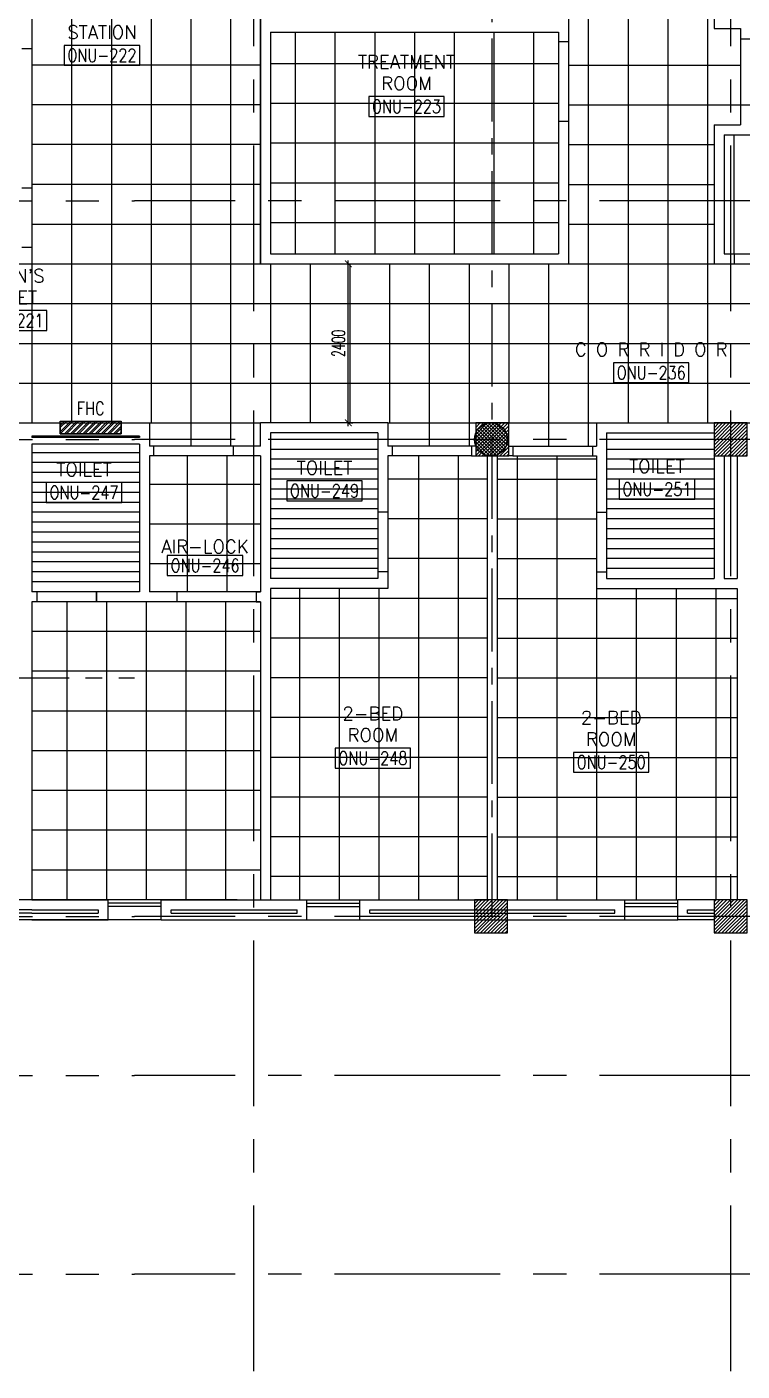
# Model space of a CAD drawing. Extents: x 88808.2 to 88899.2, y 39921.6 to 40001.1.
# Drawn here: x 88875.34 to 88886.14, y 39921.62 to 39941.91 of the extents above; entities that cross this region are included whole.
import ezdxf
from ezdxf.enums import TextEntityAlignment as Align

# ---------------------------------------------------------------- set-up
doc = ezdxf.new("R2010")
doc.units = 0
doc.header["$MEASUREMENT"] = 0
doc.header["$PDMODE"] = 34
for name, pattern in [('CENTER', [2, 1.25, -0.25, 0.25, -0.25]), ('CENTERX2', [4, 2.5, -0.5, 0.5, -0.5]), ('HIDDEN', [0.375, 0.25, -0.125])]:
    doc.linetypes.add(name, pattern=pattern)
doc.layers.get('0').update_dxf_attribs({"color": 4, "linetype": 'CONTINUOUS'})
doc.layers.get('DEFPOINTS').update_dxf_attribs({"linetype": 'CONTINUOUS'})
for name, color, linetype in [('AXES', 11, 'CENTERX2'), ('AXES1', 11, 'CENTER'), ('CEILING', 4, 'CONTINUOUS'), ('COL', 2, 'CONTINUOUS'), ('DIM', 4, 'CONTINUOUS'), ('FHC', 4, 'CONTINUOUS'), ('HAT', 11, 'CONTINUOUS'), ('INSUL', 4, 'CONTINUOUS'), ('RM-BOX', 11, 'CONTINUOUS'), ('RM-NAME', 11, 'CONTINUOUS'), ('RM-NO', 11, 'CONTINUOUS'), ('WALL', 2, 'CONTINUOUS'), ('WIN', 3, 'CONTINUOUS')]:
    doc.layers.add(name, color=color, linetype=linetype)
doc.styles.add('ROMANS', font='ROMANS.shx', dxfattribs={"width": 0.6})
doc.dimstyles.new('STANDARD_IN', dxfattribs={"dimtxt": 0.2, "dimasz": 0.1, "dimexe": 0.07, "dimexo": 0.07, "dimgap": 0.05, "dimtad": 1, "dimdec": 0, "dimlfac": 1000, "dimzin": 0, "dimtxsty": 'ROMANS', "dimblk": 'ARCHTICK', "dimcen": 0.05, "dimdle": 0.05, "dimclrd": 4, "dimclre": 4, "dimclrt": 2, "dimazin": 3, "dimtfac": 1, "dimtdec": 0, "dimtmove": 0, "dimatfit": 3, "dimtolj": 1, "dimtzin": 0})

# ---------------------------------------------------------------- blocks, each defined once
blk = doc.blocks.new('RM1')
at = {"layer": 'RM-BOX'}
blk.add_lwpolyline([(570, -200), (-570, -200), (-570, -500), (570, -500)], close=True, dxfattribs=at)
at = {"layer": 'RM-NAME', "style": 'ROMANS'}
blk.add_attdef('ROOMNAME1', text='', height=200, dxfattribs=at).set_placement((0, 324), align=Align.MIDDLE)
blk = doc.blocks.new('_ARCHTICK')
at = {"color": 0, "linetype": 'BYBLOCK', "const_width": 0.15}
blk.add_lwpolyline([(-0.5, -0.5), (0.5, 0.5)], dxfattribs=at)
blk = doc.blocks.new('*D175')
at = {"layer": 'DEFPOINTS', "color": 0, "linetype": 'CONTINUOUS'}
for p in [(88879.912, 39938.33), (88880.197, 39938.33), (88880.152, 39935.93)]:
    blk.add_point(p, dxfattribs=at)
at = {"layer": 'DIM', "color": 4, "linetype": 'CONTINUOUS'}
for p, q in [((88879.982, 39938.33), (88880.267, 39938.33)), ((88880.197, 39935.88), (88880.197, 39938.38)), ((88880.222, 39935.93), (88880.267, 39935.93))]:
    blk.add_line(p, q, dxfattribs=at)
at = {"layer": 'DIM', "color": 4, "linetype": 'CONTINUOUS', "xscale": 0.1, "yscale": 0.1, "zscale": 0.1}
for p, rotation in [((88880.197, 39938.33), 90), ((88880.197, 39935.93), 270)]:
    blk.add_blockref('_ARCHTICK', p, dxfattribs=dict(at, rotation=rotation))
at = {"layer": 'DIM', "color": 2, "linetype": 'CONTINUOUS', "insert": (88880.047, 39937.13), "char_height": 0.2, "attachment_point": 5, "rotation": 90, "style": 'ROMANS'}
blk.add_mtext('\\A1;2400', dxfattribs=at)
blk = doc.blocks.new('*X243')
at = {"color": 0}
for p, q in [((84179, 10675), (84665, 11161)), ((84179, 10729), (84612, 11161)), ((84179, 10782), (84559, 11161)), ((84179, 10835), (84506, 11161)), ((84179, 10888), (84453, 11161)), ((84179, 10941), (84400, 11161)), ((84179, 10994), (84347, 11161)), ((84179, 11047), (84294, 11161)), ((84179, 11100), (84240, 11161)), ((84179, 11153), (84187, 11161)), ((84218, 10661), (84679, 11122)), ((84271, 10661), (84679, 11069)), ((84324, 10661), (84679, 11016)), ((84377, 10661), (84679, 10963)), ((84430, 10661), (84679, 10910)), ((84483, 10661), (84679, 10857)), ((84536, 10661), (84679, 10804)), ((84589, 10661), (84679, 10751)), ((84642, 10661), (84679, 10698))]:
    blk.add_line(p, q, dxfattribs=at)
blk = doc.blocks.new('COL50')
at = {"layer": 'COL'}
blk.add_lwpolyline([(-250, 250), (-250, -250), (250, -250), (250, 250)], close=True, dxfattribs=at)
blk = doc.blocks.new('*X63')
at = {"color": 0}
for p, q in [((73379, 125458), (73871, 125950)), ((73379, 125511), (73818, 125950)), ((73379, 125564), (73765, 125950)), ((73379, 125617), (73712, 125950)), ((73379, 125670), (73659, 125950)), ((73379, 125723), (73606, 125950)), ((73379, 125776), (73553, 125950)), ((73379, 125829), (73500, 125950)), ((73379, 125882), (73447, 125950)), ((73379, 125935), (73394, 125950)), ((73424, 125450), (73879, 125905)), ((73477, 125450), (73879, 125852)), ((73530, 125450), (73879, 125799)), ((73583, 125450), (73879, 125746)), ((73636, 125450), (73879, 125692)), ((73690, 125450), (73879, 125639)), ((73743, 125450), (73879, 125586)), ((73796, 125450), (73879, 125533)), ((73849, 125450), (73879, 125480))]:
    blk.add_line(p, q, dxfattribs=at)
blk = doc.blocks.new('*X33')
at = {"color": 0}
for p, q in [((203886, 125450), (204386, 125950)), ((203889, 125506), (204333, 125950)), ((203889, 125559), (204279, 125950)), ((203889, 125612), (204226, 125950)), ((203889, 125665), (204173, 125950)), ((203889, 125718), (204120, 125950)), ((203889, 125771), (204067, 125950)), ((203889, 125824), (204014, 125950)), ((203889, 125877), (203961, 125950)), ((203889, 125930), (203908, 125950)), ((203939, 125450), (204389, 125900)), ((203992, 125450), (204389, 125847)), ((204045, 125450), (204389, 125794)), ((204098, 125450), (204389, 125741)), ((204151, 125450), (204389, 125688)), ((204204, 125450), (204389, 125635)), ((204257, 125450), (204389, 125582)), ((204310, 125450), (204389, 125528)), ((204363, 125450), (204389, 125475))]:
    blk.add_line(p, q, dxfattribs=at)
blk = doc.blocks.new('*X34')
at = {"color": 0}
for p, q in [((203889, 118293), (204345, 118750)), ((203889, 118346), (204292, 118750)), ((203889, 118399), (204239, 118750)), ((203889, 118452), (204186, 118750)), ((203889, 118505), (204133, 118750)), ((203889, 118558), (204080, 118750)), ((203889, 118611), (204027, 118750)), ((203889, 118665), (203974, 118750)), ((203889, 118718), (203921, 118750)), ((203898, 118250), (204389, 118740)), ((203951, 118250), (204389, 118687)), ((204004, 118250), (204389, 118634)), ((204057, 118250), (204389, 118581)), ((204110, 118250), (204389, 118528)), ((204163, 118250), (204389, 118475)), ((204216, 118250), (204389, 118422)), ((204269, 118250), (204389, 118369)), ((204322, 118250), (204389, 118316)), ((204375, 118250), (204389, 118263))]:
    blk.add_line(p, q, dxfattribs=at)

msp = doc.modelspace()

# ---------------------------------------------------------------- hatches: boundary and pattern name
at = {"layer": 'FHC', "linetype": 'BYBLOCK', "ltscale": 0.3}
h = msp.add_hatch(dxfattribs=at)
h.set_pattern_fill('ANSI32', color=11, scale=0.175, style=0)
h.set_pattern_definition([(45, (88643.651576, 39904.71356), (-0.046403883, 0.046403883), []), (45, (88643.68251, 39904.71356), (-0.046403883, 0.046403883), [])])
h.paths.add_polyline_path([(88876.7678, 39935.7646), (88876.7678, 39935.9546), (88875.8478, 39935.9546), (88875.8478, 39935.7646)])
h.paths.add_polyline_path([(88875.6351, 39935.3434), (88875.6351, 39935.7643), (88875.8976, 39935.7643), (88875.8976, 39935.3434)], flags=9)
at = {"layer": 'HAT'}
h = msp.add_hatch(dxfattribs=at)
h.set_pattern_fill('ANSI31', color=256, scale=0.3, style=0)
h.set_pattern_definition([(135, (88943.59166, 39892.04512), (0.026516504, 0.026516504), [])])
h.paths.add_polyline_path([(88882.6014, 39935.6796), (88882.3514, 39935.6796), (88882.3514, 39935.9296, -0.4142136)])
h.paths.add_polyline_path([(88882.3514, 39935.9296), (88882.3514, 39935.6796), (88882.1014, 39935.6796, -0.4142136)])
h.paths.add_polyline_path([(88882.1014, 39935.6796), (88882.3514, 39935.6796), (88882.3514, 39935.4296, -0.4142136)])
h.paths.add_polyline_path([(88882.3514, 39935.6796), (88882.6014, 39935.6796, -0.4142136), (88882.3514, 39935.4296)])

# ---------------------------------------------------------------- linework, layer by layer
at = {"layer": 'AXES'}
for p, q in [((88878.7703, 39921.6153), (88878.7703, 40000.4279)), ((88885.9703, 39921.6153), (88885.9703, 40000.4279)), ((88808.9303, 39939.2796), (88876.9703, 39939.2796)), ((88898.4894, 39939.2796), (88876.9703, 39939.2796)), ((88808.9303, 39935.6796), (88876.9703, 39935.6796)), ((88898.4894, 39935.6796), (88876.9703, 39935.6796)), ((88808.9303, 39928.4796), (88876.9703, 39928.4796)), ((88898.4894, 39928.4796), (88876.9703, 39928.4796)), ((88808.9303, 39926.0796), (88876.9703, 39926.0796)), ((88898.4894, 39926.0796), (88876.9703, 39926.0796)), ((88808.9303, 39923.0796), (88876.9703, 39923.0796)), ((88898.4894, 39923.0796), (88876.9703, 39923.0796))]:
    msp.add_line(p, q, dxfattribs=at)
at = {"layer": 'AXES1'}
for p, q in [((88882.3703, 39928.4796), (88882.3703, 39987.2996)), ((88818.7303, 39932.0796), (88876.9703, 39932.0796))]:
    msp.add_line(p, q, dxfattribs=at)
at = {"layer": 'CEILING', "linetype": 'BYBLOCK', "ltscale": 0.3}
for p, q in [((88883.8203, 39955.2796), (88883.8203, 39935.5796)), ((88884.4203, 39955.2796), (88884.4203, 39935.9296)), ((88885.0203, 39955.2796), (88885.0203, 39935.9296)), ((88885.6203, 39955.2796), (88885.6203, 39935.9296)), ((88885.0203, 39952.5496), (88885.0203, 39935.9296)), ((88876.0203, 39947.5796), (88876.0203, 39935.9296)), ((88876.6203, 39947.5796), (88876.6203, 39935.9296)), ((88877.2203, 39947.5796), (88877.2203, 39935.9296)), ((88877.8203, 39947.5796), (88877.8203, 39935.5796)), ((88878.4203, 39947.5796), (88878.4203, 39935.5796)), ((88878.8703, 39941.3296), (88875.4203, 39941.3295)), ((88883.5203, 39941.3296), (88886.1203, 39941.3296)), ((88878.8703, 39940.7296), (88875.4203, 39940.7295)), ((88883.5203, 39940.7296), (88886.1203, 39940.7296)), ((88878.8703, 39940.1296), (88875.4203, 39940.1295)), ((88883.5203, 39940.1296), (88885.7203, 39940.1296)), ((88886.0203, 39938.4796), (88886.0203, 39940.2796)), ((88878.8703, 39939.5296), (88875.4203, 39939.5295)), ((88883.5203, 39939.5296), (88885.7203, 39939.5296)), ((88875.4203, 39939.0296), (88875.4203, 39935.9296)), ((88875.4203, 39939.0296), (88875.4203, 39935.9296)), ((88875.4203, 39938.9296), (88878.8703, 39938.9296)), ((88883.5203, 39938.9296), (88885.7203, 39938.9296)), ((88868.2203, 39938.3296), (88885.7203, 39938.3296)), ((88879.0203, 39938.3296), (88879.0203, 39935.9296)), ((88879.6203, 39938.3296), (88879.6203, 39935.9296)), ((88880.2203, 39938.3296), (88880.2203, 39935.9296)), ((88880.8203, 39938.3296), (88880.8203, 39935.9296)), ((88881.4203, 39938.3296), (88881.4203, 39935.5796)), ((88882.0203, 39938.3296), (88882.0203, 39935.5796)), ((88882.6203, 39938.3296), (88882.6203, 39935.9296)), ((88883.2203, 39938.3296), (88883.2203, 39935.5796)), ((88862.9703, 39937.7296), (88890.9703, 39937.7296)), ((88862.9703, 39937.1296), (88890.9703, 39937.1296)), ((88862.9703, 39936.5296), (88890.9703, 39936.5296)), ((88875.4203, 39935.9296), (88876.7453, 39935.9296)), ((88880.7953, 39935.9296), (88890.9703, 39935.9296)), ((88880.6453, 39935.6796), (88879.0203, 39935.6796)), ((88885.7203, 39935.6796), (88884.0953, 39935.6796)), ((88877.0453, 39935.4796), (88875.4203, 39935.4796)), ((88880.6453, 39935.5296), (88879.0203, 39935.5296)), ((88885.7203, 39935.5296), (88884.0953, 39935.5296)), ((88877.0453, 39935.3296), (88875.4203, 39935.3296)), ((88880.6453, 39935.3796), (88879.0203, 39935.3796)), ((88881.2578, 39935.4296), (88881.2578, 39928.7296)), ((88881.8578, 39935.4296), (88881.8578, 39928.7296)), ((88883.9453, 39935.3796), (88882.4453, 39935.3796)), ((88882.7453, 39935.4296), (88882.7453, 39928.7296)), ((88883.3453, 39935.4296), (88883.3453, 39928.7296)), ((88885.7203, 39935.3796), (88884.0953, 39935.3796)), ((88877.0453, 39935.1796), (88875.4203, 39935.1796)), ((88880.6453, 39935.2296), (88879.0203, 39935.2296)), ((88880.6453, 39935.0796), (88879.0203, 39935.0796)), ((88885.7203, 39935.2296), (88884.0953, 39935.2296)), ((88885.7203, 39935.0796), (88884.0953, 39935.0796)), ((88877.0453, 39935.0296), (88875.4203, 39935.0296)), ((88877.0453, 39934.8796), (88875.4203, 39934.8796)), ((88880.6453, 39934.9296), (88879.0203, 39934.9296)), ((88885.7203, 39934.9296), (88884.0953, 39934.9296)), ((88877.0453, 39934.7296), (88875.4203, 39934.7296)), ((88880.6453, 39934.7796), (88879.0203, 39934.7796)), ((88885.7203, 39934.7796), (88884.0953, 39934.7796)), ((88877.0453, 39934.5796), (88875.4203, 39934.5796)), ((88880.6453, 39934.6296), (88879.0203, 39934.6296)), ((88880.6453, 39934.4796), (88879.0203, 39934.4796)), ((88885.7203, 39934.6296), (88884.0953, 39934.6296)), ((88885.7203, 39934.4796), (88884.0953, 39934.4796)), ((88877.0453, 39934.4296), (88875.4203, 39934.4296)), ((88877.0453, 39934.2796), (88875.4203, 39934.2796)), ((88880.6453, 39934.3296), (88879.0203, 39934.3296)), ((88885.7203, 39934.3296), (88884.0953, 39934.3296)), ((88877.0453, 39934.1296), (88875.4203, 39934.1296)), ((88880.6453, 39934.1796), (88879.0203, 39934.1796)), ((88880.6453, 39934.0296), (88879.0203, 39934.0296)), ((88885.7203, 39934.1796), (88884.0953, 39934.1796)), ((88885.7203, 39934.0296), (88884.0953, 39934.0296)), ((88877.0453, 39933.9796), (88875.4203, 39933.9796)), ((88877.0453, 39933.8296), (88875.4203, 39933.8296)), ((88880.6453, 39933.8796), (88879.0203, 39933.8796)), ((88885.7203, 39933.8796), (88884.0953, 39933.8796)), ((88877.0453, 39933.6796), (88875.4203, 39933.6796)), ((88880.6453, 39933.7296), (88879.0203, 39933.7296)), ((88885.7203, 39933.7296), (88884.0953, 39933.7296)), ((88877.0453, 39933.5296), (88875.4203, 39933.5296)), ((88879.4578, 39933.4296), (88879.4578, 39928.7296)), ((88880.0578, 39933.4296), (88880.0578, 39928.7296)), ((88880.6578, 39933.4296), (88880.6578, 39928.7296)), ((88883.9453, 39933.4296), (88883.9453, 39928.7296)), ((88884.5453, 39933.4296), (88884.5453, 39928.7296)), ((88885.1453, 39933.4296), (88885.1453, 39928.7296)), ((88885.7453, 39933.4296), (88885.7453, 39928.7296))]:
    msp.add_line(p, q, dxfattribs=at)
at = {"layer": 'CEILING', "linetype": 'CONTINUOUS'}
for p, q in [((88879.3953, 39941.8296), (88879.3953, 39938.4796)), ((88879.9953, 39941.8296), (88879.9953, 39938.4796)), ((88880.5953, 39941.8296), (88880.5953, 39938.4796)), ((88881.1953, 39941.8296), (88881.1953, 39938.4796)), ((88881.7953, 39941.8296), (88881.7953, 39938.4796)), ((88882.3953, 39941.8296), (88882.3953, 39938.4796)), ((88882.9953, 39941.8296), (88882.9953, 39938.4796)), ((88879.0203, 39941.3546), (88883.3703, 39941.3546)), ((88879.0203, 39940.7546), (88883.3703, 39940.7546)), ((88879.0203, 39940.1546), (88883.3703, 39940.1546)), ((88879.0203, 39939.5546), (88883.3703, 39939.5546)), ((88879.0203, 39938.9546), (88883.3703, 39938.9546)), ((88877.1953, 39935.9296), (88878.8703, 39935.9296)), ((88877.764, 39935.4296), (88877.764, 39933.3796)), ((88878.364, 39935.4296), (88878.364, 39933.3796)), ((88882.2953, 39935.0796), (88880.7953, 39935.0796)), ((88882.4453, 39935.0796), (88883.9453, 39935.0796)), ((88877.1953, 39935.0046), (88878.8703, 39935.0046)), ((88882.2953, 39934.4796), (88880.7953, 39934.4796)), ((88882.4453, 39934.4796), (88883.9453, 39934.4796)), ((88877.1953, 39934.4046), (88878.8703, 39934.4046)), ((88882.2953, 39933.8796), (88880.7953, 39933.8796)), ((88882.4453, 39933.8796), (88883.9453, 39933.8796)), ((88877.1953, 39933.8046), (88878.8703, 39933.8046)), ((88875.9453, 39933.2296), (88875.9453, 39928.7296)), ((88876.5453, 39933.2296), (88876.5453, 39928.7296)), ((88877.1453, 39933.2296), (88877.1453, 39928.7296)), ((88877.7453, 39933.2296), (88877.7453, 39928.7296)), ((88878.3453, 39933.2296), (88878.3453, 39928.7296)), ((88882.2953, 39933.2796), (88879.0203, 39933.2796)), ((88882.4453, 39933.2796), (88886.0703, 39933.2796)), ((88878.8703, 39932.7796), (88875.4203, 39932.7796)), ((88882.2953, 39932.6796), (88879.0203, 39932.6796)), ((88882.4453, 39932.6796), (88886.0703, 39932.6796)), ((88878.8703, 39932.1796), (88875.4203, 39932.1796)), ((88882.2953, 39932.0796), (88879.0203, 39932.0796)), ((88882.4453, 39932.0796), (88886.0703, 39932.0796)), ((88878.8703, 39931.5796), (88875.4203, 39931.5796)), ((88882.2953, 39931.4796), (88879.0203, 39931.4796)), ((88882.4453, 39931.4796), (88886.0703, 39931.4796)), ((88878.8703, 39930.9796), (88875.4203, 39930.9796)), ((88882.2953, 39930.8796), (88879.0203, 39930.8796)), ((88882.4453, 39930.8796), (88886.0703, 39930.8796)), ((88878.8703, 39930.3796), (88875.4203, 39930.3796)), ((88882.2953, 39930.2796), (88879.0203, 39930.2796)), ((88882.4453, 39930.2796), (88886.0703, 39930.2796)), ((88878.8703, 39929.7796), (88875.4203, 39929.7796)), ((88882.2953, 39929.6796), (88879.0203, 39929.6796)), ((88882.4453, 39929.6796), (88886.0703, 39929.6796)), ((88878.8703, 39929.1796), (88875.4203, 39929.1796)), ((88882.2953, 39929.0796), (88879.0203, 39929.0796)), ((88882.4453, 39929.0796), (88886.0703, 39929.0796))]:
    msp.add_line(p, q, dxfattribs=at)
at = {"layer": 'COL'}
msp.add_lwpolyline([(88885.7203, 39928.7296), (88885.7203, 39928.2296), (88886.2203, 39928.2296), (88886.2203, 39928.7296)], close=True, dxfattribs=at)
at = {"layer": 'FHC', "color": 250, "linetype": 'HIDDEN', "ltscale": 0.25}
msp.add_line((88875.8478, 39935.9296), (88876.7678, 39935.9296), dxfattribs=at)
at = {"layer": 'FHC', "linetype": 'BYBLOCK', "ltscale": 0.3}
msp.add_lwpolyline([(88875.8478, 39935.9546), (88876.7678, 39935.9546), (88876.7678, 39935.7646), (88875.8478, 39935.7646)], close=True, dxfattribs=at)
at = {"layer": 'INSUL'}
for p, q in [((88875.4203, 39928.5796), (88874.5203, 39928.5796)), ((88875.4203, 39928.5796), (88876.4203, 39928.5796)), ((88876.4236, 39928.5296), (88876.4236, 39928.5796)), ((88876.4236, 39928.5296), (88876.4236, 39928.5796)), ((88877.5203, 39928.5296), (88877.5203, 39928.5796)), ((88877.5203, 39928.5796), (88878.5203, 39928.5796)), ((88878.5203, 39928.5796), (88879.4236, 39928.5796)), ((88879.4236, 39928.5296), (88879.4236, 39928.5796)), ((88880.5236, 39928.5296), (88880.5236, 39928.5796)), ((88880.5236, 39928.5796), (88884.2203, 39928.5796)), ((88884.2203, 39928.5296), (88884.2203, 39928.5796)), ((88885.3203, 39928.5296), (88885.3203, 39928.5796)), ((88885.3203, 39928.5796), (88885.7203, 39928.5796)), ((88875.4203, 39928.5296), (88874.5203, 39928.5296)), ((88875.4203, 39928.5296), (88876.4203, 39928.5296)), ((88877.5203, 39928.5296), (88878.5203, 39928.5296)), ((88878.5203, 39928.5296), (88879.4236, 39928.5296)), ((88879.0236, 39928.5296), (88879.4236, 39928.5296)), ((88880.5236, 39928.5296), (88884.2203, 39928.5296)), ((88885.3203, 39928.5296), (88885.7203, 39928.5296))]:
    msp.add_line(p, q, dxfattribs=at)
at = {"layer": 'WALL', "linetype": 'BYBLOCK'}
for p, q in [((88878.8703, 39938.3296), (88878.8703, 39945.3796)), ((88878.8703, 39945.3796), (88878.8703, 39938.3296)), ((88878.8703, 39938.7869), (88878.8703, 39945.3796)), ((88883.5203, 39945.0796), (88883.5203, 39941.6796)), ((88885.7203, 39943.9846), (88885.7203, 39941.8846)), ((88875.4203, 39942.4796), (88875.4203, 39938.5796)), ((88879.0203, 39941.8296), (88879.0203, 39938.4796)), ((88879.0203, 39941.8296), (88883.3703, 39941.8296)), ((88883.3703, 39941.8296), (88883.3703, 39941.6796)), ((88885.7203, 39941.8846), (88886.1203, 39941.8846)), ((88886.1203, 39941.8846), (88886.1203, 39941.7241)), ((88883.3703, 39941.6796), (88883.3703, 39938.4796)), ((88883.5203, 39941.6796), (88883.3703, 39941.6796)), ((88883.5203, 39941.6796), (88883.5203, 39938.3296)), ((88886.1203, 39941.7241), (88886.1203, 39940.4296)), ((88886.2703, 39941.7241), (88886.1203, 39941.7241)), ((88886.2703, 39940.7241), (88886.1203, 39940.7241)), ((88883.5203, 39940.4796), (88883.3703, 39940.4796)), ((88885.7203, 39940.4296), (88885.7203, 39938.3296)), ((88885.7203, 39940.4296), (88886.1203, 39940.4296)), ((88885.7203, 39940.4296), (88885.7203, 39938.3296)), ((88885.8703, 39940.2796), (88885.8703, 39938.4796)), ((88885.8703, 39940.2796), (88888.0703, 39940.2796)), ((88875.2703, 39939.4796), (88875.4203, 39939.4796)), ((88878.8703, 39938.3296), (88878.8703, 39938.725)), ((88875.2703, 39938.5796), (88875.4203, 39938.5796)), ((88875.4203, 39938.5796), (88875.4203, 39938.3296)), ((88870.4203, 39938.3296), (88875.4203, 39938.3296)), ((88878.8703, 39938.3296), (88883.5203, 39938.3296)), ((88879.0203, 39938.4796), (88883.3703, 39938.4796)), ((88885.7203, 39938.3296), (88886.0203, 39938.3296)), ((88885.8703, 39938.4796), (88886.0203, 39938.4796)), ((88885.8703, 39938.4796), (88886.0203, 39938.4796)), ((88886.0203, 39938.4796), (88888.0703, 39938.4796)), ((88886.0203, 39938.4796), (88886.0203, 39938.3296)), ((88886.0203, 39938.3296), (88890.9703, 39938.3296)), ((88880.6453, 39935.7796), (88879.0203, 39935.7796)), ((88884.0953, 39935.7796), (88885.7203, 39935.7796)), ((88882.1203, 39935.5796), (88882.0578, 39935.5796)), ((88882.6203, 39935.5796), (88882.6828, 39935.5796)), ((88882.0578, 39935.4296), (88882.1203, 39935.4296)), ((88882.6828, 39935.4296), (88882.6203, 39935.4296)), ((88880.7953, 39934.5796), (88880.6453, 39934.5796)), ((88883.9453, 39934.5796), (88884.0953, 39934.5796)), ((88880.7953, 39933.6796), (88880.6453, 39933.6796)), ((88883.9453, 39933.6796), (88884.0953, 39933.6796)), ((88880.6453, 39933.5796), (88879.0203, 39933.5796)), ((88880.7953, 39933.4296), (88879.0203, 39933.4296)), ((88883.9453, 39933.4296), (88886.0703, 39933.4296)), ((88884.0953, 39933.5796), (88885.7203, 39933.5796)), ((88875.4953, 39933.3796), (88875.4203, 39933.3796)), ((88875.4953, 39933.3796), (88875.4203, 39933.3796)), ((88875.4953, 39933.2296), (88875.4203, 39933.2296)), ((88875.4953, 39933.2296), (88875.4203, 39933.2296)), ((88877.0453, 39933.3796), (88875.4953, 39933.3796)), ((88878.8078, 39933.2296), (88875.4953, 39933.2296)), ((88877.0453, 39933.3796), (88876.3953, 39933.3796)), ((88878.8078, 39933.3796), (88877.1953, 39933.3796)), ((88877.6078, 39933.3796), (88877.6078, 39933.2296)), ((88877.6078, 39933.3796), (88877.6078, 39933.2296)), ((88878.8078, 39933.3796), (88878.8078, 39933.2296)), ((88878.8078, 39933.3796), (88878.8078, 39933.3796)), ((88878.8078, 39933.3796), (88878.8078, 39933.2296)), ((88878.8703, 39933.3796), (88878.8078, 39933.3796)), ((88878.8078, 39933.2296), (88878.8078, 39933.2296)), ((88878.8703, 39933.2296), (88878.8078, 39933.2296))]:
    msp.add_line(p, q, dxfattribs=at)
at = {"layer": 'WALL'}
for p, q in [((88875.2703, 39941.5796), (88875.4203, 39941.5796)), ((88873.1453, 39935.9296), (88875.8478, 39935.9296)), ((88875.8478, 39935.9296), (88875.8478, 39935.7646)), ((88876.7678, 39935.9296), (88877.1953, 39935.9296)), ((88876.7678, 39935.7646), (88876.7678, 39935.9296)), ((88877.1953, 39935.9296), (88877.1953, 39935.5796)), ((88877.1953, 39935.9296), (88877.1953, 39935.5796)), ((88878.8703, 39935.5796), (88878.8703, 39935.9296)), ((88880.7953, 39935.9296), (88878.8703, 39935.9296)), ((88880.7953, 39935.9296), (88880.7953, 39935.5796)), ((88883.9453, 39935.9296), (88883.9453, 39935.5796)), ((88883.9453, 39935.9296), (88885.7203, 39935.9296)), ((88877.0453, 39935.7296), (88875.4203, 39935.7296)), ((88875.4203, 39935.7296), (88875.4203, 39935.7096)), ((88877.0453, 39935.7096), (88875.4203, 39935.7096)), ((88875.8478, 39935.7646), (88876.7678, 39935.7646)), ((88877.0453, 39935.7296), (88877.0453, 39935.7096)), ((88879.0203, 39935.7796), (88879.0203, 39933.5796)), ((88880.6453, 39935.7796), (88880.6453, 39934.5796)), ((88884.0953, 39935.7796), (88884.0953, 39933.6796)), ((88875.4203, 39935.6096), (88875.4203, 39933.3796)), ((88877.0453, 39935.6096), (88875.4203, 39935.6096)), ((88877.0453, 39935.6096), (88877.0453, 39933.3796)), ((88877.2578, 39935.5796), (88877.1953, 39935.5796)), ((88877.2578, 39935.5796), (88877.1953, 39935.5796)), ((88877.2578, 39935.5796), (88877.2578, 39935.4296)), ((88878.8703, 39935.5796), (88877.2578, 39935.5796)), ((88877.2578, 39935.5796), (88877.2578, 39935.4296)), ((88878.4578, 39935.5796), (88878.4578, 39935.4296)), ((88878.4578, 39935.5796), (88878.4578, 39935.4296)), ((88882.0578, 39935.5796), (88880.7953, 39935.5796)), ((88880.8578, 39935.5796), (88880.8578, 39935.4296)), ((88882.0578, 39935.5796), (88882.0578, 39935.4296)), ((88882.6828, 39935.5796), (88883.9453, 39935.5796)), ((88882.6828, 39935.5796), (88882.6828, 39935.4296)), ((88883.8828, 39935.5796), (88883.8828, 39935.4296)), ((88875.4203, 39935.2595), (88875.4203, 39933.3796)), ((88877.2578, 39935.4296), (88877.1953, 39935.4296)), ((88877.2578, 39935.4296), (88877.1953, 39935.4296)), ((88877.1953, 39935.4296), (88877.1953, 39933.3796)), ((88878.8703, 39935.4296), (88877.2578, 39935.4296)), ((88878.8703, 39935.4296), (88878.8703, 39933.3796)), ((88882.0578, 39935.4296), (88880.7953, 39935.4296)), ((88880.7953, 39935.4296), (88880.7953, 39934.5796)), ((88882.2953, 39935.4296), (88882.2953, 39928.7296)), ((88882.4453, 39935.4296), (88882.4453, 39928.7296)), ((88882.6828, 39935.4296), (88883.9453, 39935.4296)), ((88883.9453, 39935.4296), (88883.9453, 39933.6796)), ((88885.7203, 39935.4296), (88885.7203, 39933.5796)), ((88885.8703, 39935.4296), (88885.8703, 39933.5796)), ((88886.0703, 39935.4296), (88886.0703, 39933.5796)), ((88880.6453, 39934.5796), (88880.6453, 39933.5796)), ((88880.7953, 39934.5796), (88880.7953, 39933.4296)), ((88883.9453, 39933.6796), (88883.9453, 39933.4296)), ((88884.0953, 39933.6796), (88884.0953, 39933.5796)), ((88879.0203, 39933.4296), (88879.0203, 39928.7296)), ((88885.8703, 39933.5796), (88886.0703, 39933.5796)), ((88886.0703, 39933.4296), (88886.0703, 39928.7296)), ((88875.4203, 39933.2296), (88875.4203, 39928.7296)), ((88875.4953, 39933.3796), (88875.4953, 39933.2296)), ((88876.3953, 39933.3796), (88876.3953, 39933.2296)), ((88876.3953, 39933.2296), (88876.3953, 39933.3756)), ((88878.8078, 39933.3796), (88878.8703, 39933.3796)), ((88878.8078, 39933.2296), (88878.8703, 39933.2296)), ((88878.8703, 39933.2296), (88878.8703, 39928.7296)), ((88875.4203, 39928.7296), (88874.3703, 39928.7296)), ((88875.4203, 39928.7296), (88876.5703, 39928.7296)), ((88875.4203, 39928.7296), (88876.5703, 39928.7296)), ((88876.5736, 39928.7296), (88875.4236, 39928.7296)), ((88876.5706, 39928.4296), (88876.5706, 39928.7296)), ((88878.5203, 39928.7296), (88877.3703, 39928.7296)), ((88877.3703, 39928.7296), (88878.5203, 39928.7296)), ((88877.3703, 39928.4296), (88877.3703, 39928.7296)), ((88877.3703, 39928.4296), (88877.3703, 39928.7296)), ((88877.3703, 39928.7296), (88878.5203, 39928.7296)), ((88878.5203, 39928.7296), (88879.5703, 39928.7296)), ((88879.5703, 39928.4296), (88879.5703, 39928.7296)), ((88879.5703, 39928.4296), (88879.5703, 39928.7296)), ((88880.3703, 39928.4296), (88880.3703, 39928.7296)), ((88880.3703, 39928.7296), (88882.2953, 39928.7296)), ((88882.4486, 39928.7296), (88884.3703, 39928.7296)), ((88884.3703, 39928.4296), (88884.3703, 39928.7296)), ((88885.7203, 39928.7296), (88885.1703, 39928.7296)), ((88885.1703, 39928.4296), (88885.1703, 39928.7296)), ((88875.4203, 39928.4296), (88874.3703, 39928.4296)), ((88875.4203, 39928.4296), (88876.5703, 39928.4296)), ((88875.4203, 39928.4296), (88876.5703, 39928.4296)), ((88876.5736, 39928.4296), (88875.4236, 39928.4296)), ((88877.3703, 39928.4296), (88878.5203, 39928.4296)), ((88878.5203, 39928.4296), (88879.5703, 39928.4296)), ((88879.0236, 39928.4296), (88879.5703, 39928.4296)), ((88880.3703, 39928.4296), (88884.3703, 39928.4296)), ((88885.7203, 39928.4296), (88885.1703, 39928.4296))]:
    msp.add_line(p, q, dxfattribs=at)
msp.add_circle((88882.3514, 39935.6796), 0.25, dxfattribs=at)
at = {"layer": 'WIN'}
for p, q in [((88877.3703, 39928.7296), (88876.5703, 39928.7296)), ((88877.3703, 39928.6796), (88876.5703, 39928.6796)), ((88877.3703, 39928.6296), (88876.5703, 39928.6296)), ((88877.3703, 39928.6296), (88876.5703, 39928.6296)), ((88879.5703, 39928.7296), (88880.3703, 39928.7296)), ((88879.5703, 39928.6796), (88880.3703, 39928.6796)), ((88879.5703, 39928.6296), (88880.3703, 39928.6296)), ((88884.3703, 39928.7296), (88885.1703, 39928.7296)), ((88884.3703, 39928.6796), (88885.1703, 39928.6796)), ((88884.3703, 39928.6296), (88885.1703, 39928.6296)), ((88877.3703, 39928.4296), (88876.5703, 39928.4296)), ((88879.5703, 39928.4296), (88880.3703, 39928.4296)), ((88884.3703, 39928.4296), (88885.1703, 39928.4296))]:
    msp.add_line(p, q, dxfattribs=at)

# ---------------------------------------------------------------- block references
at = {"layer": 'COL', "zscale": 0.001}
for p, xscale, yscale in [((88882.3703, 39935.6796), 0.001, 0.001), ((88882.3703, 39935.6796), 0.001, 0.001), ((88885.9703, 39935.6796), 0.001, 0.001), ((88885.9703, 39935.6796), 0.001, 0.001), ((88882.3503, 39928.4796), 0.001000000047497451, 0.0009999999892897904)]:
    msp.add_blockref('COL50', p, dxfattribs=dict(at, xscale=xscale, yscale=yscale))
at = {"layer": 'HAT', "zscale": 0.001}
for name, p, xscale, yscale in [('*X63', (88808.741, 39809.9798), 0.001, 0.001), ('*X33', (88681.8317, 39809.9798), 0.001, 0.001), ('*X243', (88797.921, 39917.5686), 0.001000000047497451, 0.0009999999892897904), ('*X34', (88681.8317, 39809.9799), 0.001, 0.001)]:
    msp.add_blockref(name, p, dxfattribs=dict(at, xscale=xscale, yscale=yscale))
at = {"layer": 'RM-NO'}
ref = msp.add_blockref('RM1', (88876.4782, 39941.8273), dxfattribs=dict(at, xscale=0.001, yscale=0.001, zscale=0.001))
ref.add_attrib('ROOMNO', 'ONU-222', dxfattribs={"height": 0.2, "style": 'ROMANS', "width": 0.8}).set_placement((88876.4782, 39941.4773), align=Align.MIDDLE)
ref.add_attrib('ROOMNAME2', 'STATION', dxfattribs={"layer": 'RM-NAME', "height": 0.2, "style": 'ROMANS'}).set_placement((88876.4782, 39941.8273), align=Align.MIDDLE)
ref.add_attrib('ROOMNAME1', 'NURSES', dxfattribs={"layer": 'RM-NAME', "height": 0.2, "style": 'ROMANS'}).set_placement((88876.4782, 39942.1512), align=Align.MIDDLE)
ref = msp.add_blockref('RM1', (88881.0759, 39941.055), dxfattribs=dict(at, xscale=0.001, yscale=0.001, zscale=0.001))
ref.add_attrib('ROOMNO', 'ONU-223', dxfattribs={"height": 0.2, "style": 'ROMANS', "width": 0.8}).set_placement((88881.0759, 39940.705), align=Align.MIDDLE)
ref.add_attrib('ROOMNAME2', 'ROOM', dxfattribs={"layer": 'RM-NAME', "height": 0.2, "style": 'ROMANS'}).set_placement((88881.0759, 39941.055), align=Align.MIDDLE)
ref.add_attrib('ROOMNAME1', 'TREATMENT', dxfattribs={"layer": 'RM-NAME', "height": 0.2, "style": 'ROMANS'}).set_placement((88881.0759, 39941.3788), align=Align.MIDDLE)
ref = msp.add_blockref('RM1', (88875.0764, 39937.8247), dxfattribs=dict(at, xscale=0.001, yscale=0.001, zscale=0.001))
ref.add_attrib('ROOMNO', 'ONU-221', dxfattribs={"height": 0.2, "style": 'ROMANS', "width": 0.8}).set_placement((88875.0764, 39937.4747), align=Align.MIDDLE)
ref.add_attrib('ROOMNAME2', 'TOILET', dxfattribs={"layer": 'RM-NAME', "height": 0.2, "style": 'ROMANS'}).set_placement((88875.0764, 39937.8247), align=Align.MIDDLE)
ref.add_attrib('ROOMNAME1', "WOMEN'S ", dxfattribs={"layer": 'RM-NAME', "height": 0.2, "style": 'ROMANS'}).set_placement((88875.0764, 39938.1485), align=Align.MIDDLE)
ref = msp.add_blockref('RM1', (88884.7703, 39937.037), dxfattribs=dict(at, xscale=0.001, yscale=0.001, zscale=0.001))
ref.add_attrib('ROOMNO', 'ONU-236', dxfattribs={"height": 0.2, "style": 'ROMANS', "width": 0.8}).set_placement((88884.7703, 39936.687), align=Align.MIDDLE)
ref.add_attrib('ROOMNAME2', 'C O R R I D O R', dxfattribs={"layer": 'RM-NAME', "height": 0.2, "style": 'ROMANS'}).set_placement((88884.7703, 39937.037), align=Align.MIDDLE)
ref = msp.add_blockref('RM1', (88876.2072, 39935.2272), dxfattribs=dict(at, xscale=0.001, yscale=0.001, zscale=0.001))
ref.add_attrib('ROOMNO', 'ONU-247', dxfattribs={"height": 0.2, "style": 'ROMANS', "width": 0.8}).set_placement((88876.2072, 39934.8772), align=Align.MIDDLE)
ref.add_attrib('ROOMNAME2', 'TOILET', dxfattribs={"layer": 'RM-NAME', "height": 0.2, "style": 'ROMANS'}).set_placement((88876.2072, 39935.2272), align=Align.MIDDLE)
ref = msp.add_blockref('RM1', (88879.8374, 39935.2524), dxfattribs=dict(at, xscale=0.001, yscale=0.001, zscale=0.001))
ref.add_attrib('ROOMNO', 'ONU-249', dxfattribs={"height": 0.2, "style": 'ROMANS', "width": 0.8}).set_placement((88879.8374, 39934.9024), align=Align.MIDDLE)
ref.add_attrib('ROOMNAME2', 'TOILET', dxfattribs={"layer": 'RM-NAME', "height": 0.2, "style": 'ROMANS'}).set_placement((88879.8374, 39935.2524), align=Align.MIDDLE)
ref = msp.add_blockref('RM1', (88884.8566, 39935.2772), dxfattribs=dict(at, xscale=0.001, yscale=0.001, zscale=0.001))
ref.add_attrib('ROOMNO', 'ONU-251', dxfattribs={"height": 0.2, "style": 'ROMANS', "width": 0.8}).set_placement((88884.8566, 39934.9272), align=Align.MIDDLE)
ref.add_attrib('ROOMNAME2', 'TOILET', dxfattribs={"layer": 'RM-NAME', "height": 0.2, "style": 'ROMANS'}).set_placement((88884.8566, 39935.2772), align=Align.MIDDLE)
ref = msp.add_blockref('RM1', (88878.0347, 39934.1259), dxfattribs=dict(at, xscale=0.001, yscale=0.001, zscale=0.001))
ref.add_attrib('ROOMNO', 'ONU-246', dxfattribs={"height": 0.2, "style": 'ROMANS', "width": 0.8}).set_placement((88878.0347, 39933.7759), align=Align.MIDDLE)
ref.add_attrib('ROOMNAME2', 'AIR-LOCK', dxfattribs={"layer": 'RM-NAME', "height": 0.2, "style": 'ROMANS'}).set_placement((88878.0347, 39934.0635), align=Align.MIDDLE)
ref = msp.add_blockref('RM1', (88880.5676, 39931.2179), dxfattribs=dict(at, xscale=0.001, yscale=0.001, zscale=0.001))
ref.add_attrib('ROOMNO', 'ONU-248', dxfattribs={"height": 0.2, "style": 'ROMANS', "width": 0.8}).set_placement((88880.5676, 39930.8679), align=Align.MIDDLE)
ref.add_attrib('ROOMNAME2', 'ROOM', dxfattribs={"layer": 'RM-NAME', "height": 0.2, "style": 'ROMANS'}).set_placement((88880.5676, 39931.2179), align=Align.MIDDLE)
ref.add_attrib('ROOMNAME1', '2-BED', dxfattribs={"layer": 'RM-NAME', "height": 0.2, "style": 'ROMANS'}).set_placement((88880.5676, 39931.5417), align=Align.MIDDLE)
ref = msp.add_blockref('RM1', (88884.1661, 39931.1558), dxfattribs=dict(at, xscale=0.001, yscale=0.001, zscale=0.001))
ref.add_attrib('ROOMNO', 'ONU-250', dxfattribs={"height": 0.2, "style": 'ROMANS', "width": 0.8}).set_placement((88884.1661, 39930.8058), align=Align.MIDDLE)
ref.add_attrib('ROOMNAME2', 'ROOM', dxfattribs={"layer": 'RM-NAME', "height": 0.2, "style": 'ROMANS'}).set_placement((88884.1661, 39931.1558), align=Align.MIDDLE)
ref.add_attrib('ROOMNAME1', '2-BED', dxfattribs={"layer": 'RM-NAME', "height": 0.2, "style": 'ROMANS'}).set_placement((88884.1661, 39931.4796), align=Align.MIDDLE)

# ---------------------------------------------------------------- texts
at = {"layer": 'FHC', "style": 'ROMANS', "width": 0.8}
msp.add_text('FHC', height=0.2, dxfattribs=at).set_placement((88876.0984, 39936.0491))

# ---------------------------------------------------------------- dimensions: what is measured, and where the dimension line sits
at = {"layer": 'DIM', "color": 0, "linetype": 'CONTINUOUS'}
dim = msp.add_linear_dim(base=(88880.197, 39938.3296), p1=(88880.152, 39935.9296), p2=(88879.9124, 39938.3296), angle=90, dimstyle='STANDARD_IN', dxfattribs=at)
dim.commit()
dim.dimension.update_dxf_attribs({"geometry": '*D175', "text_midpoint": (88880.047, 39937.1296)})

doc.saveas('drawing.dxf')
